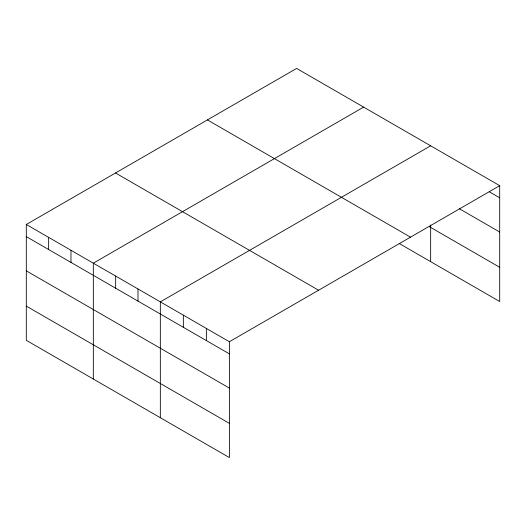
<?xml version="1.0" encoding="UTF-8"?>
<svg xmlns="http://www.w3.org/2000/svg" width="526" height="526" viewBox="0 0 526 526"><rect width="100%" height="100%" fill="white"/><g stroke="black" fill="none" stroke-linecap="round" stroke-linejoin="round"><path stroke-width="0.79" d="M399.241 243.512L499.7 301.516L499.7 185.665L296.618 68.419L26.3 224.484L26.3 340.335L229.382 457.581L229.382 341.736L26.3 224.484M363.637 107.107L93.319 263.178L93.319 379.029M430.656 145.801L160.331 301.871L160.331 417.716M229.382 341.736L499.7 185.665M489.239 191.76L499.7 197.802M459.251 208.671L499.7 232.025M429.255 226.621L499.7 267.287M207.415 119.921L410.497 237.167M115.503 172.982L318.585 290.234M26.3 236.621L229.382 353.873M26.3 270.851L229.382 388.096M26.3 306.112L229.382 423.358M430.656 224.964L430.656 261.652M206.363 328.448L206.363 340.585M183.35 315.159L183.35 327.297M137.996 288.971L137.996 301.109M115.654 276.078L115.654 288.215M70.977 250.277L70.977 262.421M48.642 237.384L48.642 249.521"/></g></svg>
